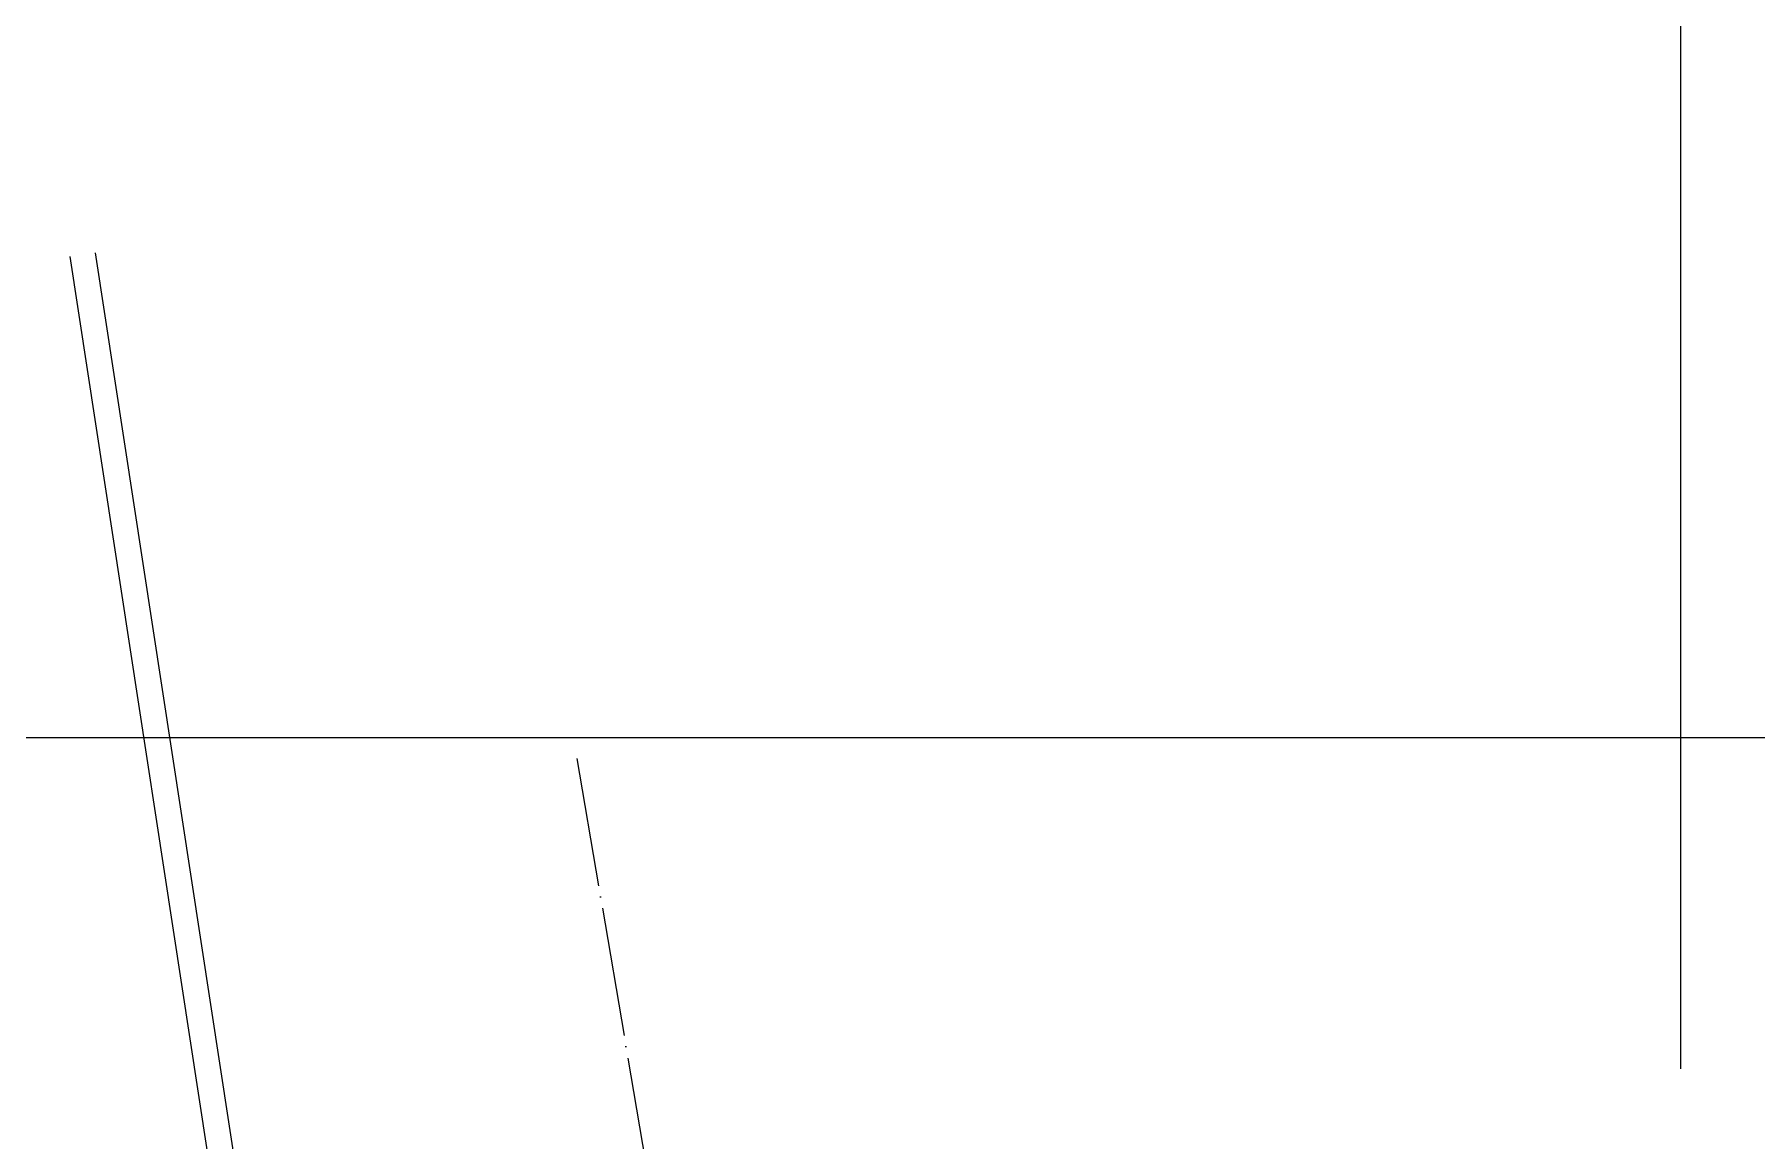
# Model space of a CAD drawing. Extents: x 742933 to 746083, y 7825389 to 7829844.
# Drawn here: x 744690 to 745223, y 7827975 to 7828318 of the extents above; entities that cross this region are included whole.
import ezdxf

# ---------------------------------------------------------------- set-up
doc = ezdxf.new("R2010")
doc.units = 0
doc.linetypes.add('TAPUME', pattern=[47, 40, -3.5, 0, -3.5])
for name, color, linetype in [('ESTRADA', 1, 'Continuous'), ('MALHA', 8, 'Continuous'), ('REDE_DE_LUZ', 6, 'Continuous')]:
    doc.layers.add(name, color=color, linetype=linetype)

msp = doc.modelspace()

# ---------------------------------------------------------------- linework, layer by layer
at = {"layer": 'ESTRADA'}
for points in [[(744751.13, 7827919.7), (744700.61, 7828249.13)], [(744759.03, 7827920.91), (744708.52, 7828250.34)]]:
    msp.add_lwpolyline(points, dxfattribs=at)
at = {"layer": 'MALHA'}
for points in [[(745200, 7827997.36), (745200, 7828806.54)], [(744515.19, 7828100), (745933.34, 7828100)]]:
    msp.add_lwpolyline(points, dxfattribs=at)
at = {"layer": 'REDE_DE_LUZ', "linetype": 'TAPUME', "flags": 128}
msp.add_lwpolyline([(744857.73, 7828093.52), (744986.66, 7827336.35)], dxfattribs=at)
msp.add_lwpolyline([(744857.73, 7828093.52), (744986.66, 7827336.35)], dxfattribs=at)

doc.saveas('drawing.dxf')
